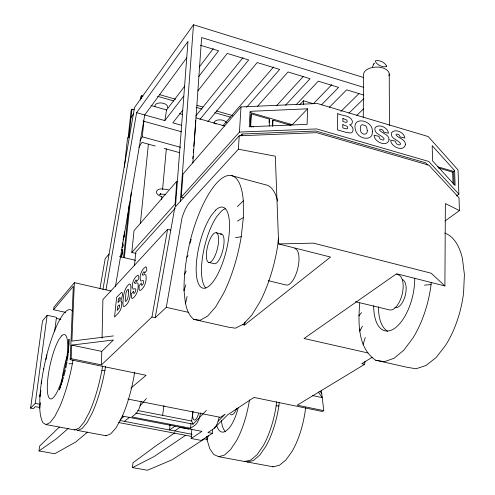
<?xml version="1.0" encoding="UTF-8"?>
<svg xmlns="http://www.w3.org/2000/svg" width="495" height="495" viewBox="0 0 495 495"><rect width="100%" height="100%" fill="white"/><g stroke="black" fill="none" stroke-linecap="round" stroke-linejoin="round"><path stroke-width="0.74" d="M367.977 352.966L304.041 338.506L396.588 273.747L444.912 285.962L445.37 203.575L459.428 210.585L445.073 220.962M363.262 117.445L363.565 74.931A12.845 7.264 -1.4 0 1 377.53 67.085A12.845 7.264 -1.4 0 1 388.909 75.778M102.558 365.947L101.989 369.759A58.311 14.757 -77.9 0 1 89.279 412.446L84.175 422.018L79.268 427.965L74.912 429.957L46.078 424.599L42.873 422.674C38.919 414.618 39.786 405.38 39.878 396.687C40.899 382.586 43.387 368.651 46.784 354.94A58.781 13.563 -77.7 0 1 72.635 311.268M71.162 358.671L101.45 364.902L101.753 351.394L113.417 339.997L71.738 345.102L71.162 358.671L70.179 359.686L146.118 375.284L130.915 388.117M102.05 338.128L102.91 299.555L167.582 229.309L170.794 230.107M193.743 319.38L200.166 320.265L207.64 316.082L215.659 306.912L223.635 293.281A74.498 24.608 -76.1 0 0 241.22 236.684L243.379 217.553L243.299 200.846A74.498 24.608 -76.1 0 0 221.642 178.509A74.498 24.608 -76.1 0 0 190.594 239.388C186.479 256.113 183.812 273.234 184.053 290.491C185.043 300.576 185.39 312.302 193.743 319.38L228.566 327.201L235.453 328.197L243.361 324.169L251.751 315.204L259.999 301.795A73.736 26.421 -76.2 0 0 277.652 245.867L278.425 238.274M307.605 108.807L307.104 124.356L249.245 126.77L250.13 111.344L307.605 108.807L292.298 124.715L250.074 112.47M68.613 348.27L68.984 339.31L68.613 348.27L67.339 358.584M303.373 104.488L303.497 100.782L313.088 103.634M122.005 247.253L122.933 246.058L122.593 243.107M122.135 247.283L123.063 246.089L123.057 244.109L122.426 243.02M70.179 359.686L73.316 286.271L53.59 309.752L65.674 312.394M110.967 290.992L74.361 282.67L71.905 341.074L113.479 335.919M68.842 343.388L68.267 352.873M272.337 125.928L272.584 120.625L272.999 120.18L290.973 125.39M272.714 126.244L272.999 120.18M269.02 122.667L269.132 120.396M269.249 126.015L269.583 119.19L251.373 113.912L250.971 114.37L250.278 126.534L251.738 126.949M359.741 303.027C358.151 322.455 357.532 348.065 375.711 360.236L384.429 361.666L394.039 358.281L403.871 350.132L413.189 337.664A70.531 33.611 -76.3 0 0 431.096 284.545L431.219 282.255M250.278 126.534L250.68 126.083L251.373 113.912M241.999 135.506L242.092 134.021L315.884 131.026L425.743 162.843L427.816 165.076M101.45 364.902L151.953 316.998L155.232 317.728L166.277 307.339L182.018 217.819A24.701 7.58 -75.9 0 1 189.375 202.721L238.398 149.212L239.227 135.797L316.559 132.679L428.837 165.151L458.989 197.703L459.428 210.585M183.818 197.821L181.25 197.152L239.456 132.078L241.003 106.932L317.363 103.505L428.225 136.552L458.048 169.952L458.871 194.133L456.396 195.971M191.806 429.58L191.157 438.496L201.372 440.432L212.312 433.366L212.559 429.536M192.833 162.985L201.62 37.552L363.769 87.38M180.347 201.286L193.496 24.75L363.491 77.492M181.25 197.152L182.964 174.073L241.003 106.932M141.242 401.47L139.751 406.902A14.683 4.331 -78.5 0 1 135.809 413.814L131.843 416.926L190.594 428.243L190.934 423.646M175.459 206.718L187.97 41.456L136.62 112.693L105.992 289.86M359.945 329.008L359.772 331.31L362.42 326.137M46.697 356.091L46.784 354.94L46.029 359.494M170.008 424.648L169.575 429.988L175.1 426.09M192.784 158.598L192.976 156.296M193.285 152.454L193.533 149.379M193.786 146.303L194.158 141.694M194.281 140.159L195.401 126.324A20.245 5.835 -74.7 0 0 195.364 120.551M305.52 407.465L305.18 411.296A55.087 22.386 -79.4 0 1 292.13 451.31L285.85 460.059L279.366 465.319L273.153 466.81L247.457 462.033L245.483 461.198M161.642 199.46L161.927 196.385M162.57 189.474L166.357 148.754M207.504 439.455L204.472 438.873L171.982 459.849L147.405 470.25L132.487 467.589L132.945 462.794L154.916 446.577L174.896 432.741M247.457 462.033L253.446 460.48L259.739 455.134L265.877 446.28A55.502 21.452 -79.1 0 0 278.889 405.919L279.242 402.256M276.594 401.711L276.241 405.38A55.545 21.359 -79.1 0 1 263.229 445.772L257.103 454.639L250.835 459.991L244.864 461.55L218.74 456.693L213.741 454.503L209.793 448.767L207.12 439.975L206.7 436.243M134.436 265.741L135.834 251.955L175.156 208.315M140.394 223.288L148.395 144.113M131.794 252.444L134.04 230.664L176.814 181.182L175.082 204.051L131.794 252.444L136.069 253.471M139.924 140.778L142.263 136.818L143.897 121.089M123.558 257.369L129.189 204.546M140.326 100.009L140.654 96.977L141.533 95.733L142.968 96.141M124.319 257.784L131.262 192.419M141.211 98.783L141.533 95.733M128.087 138.043L131.138 110.366L131.986 109.172L134.151 109.779M128.886 137.4L131.986 109.172M124.332 167.168L127.524 138.235L129.764 135.191M67.301 360.459L68.075 354.389M184.344 288.208L184.053 290.491L185.842 284.811M190.105 243.2L190.594 239.388L191.571 239.964M206.365 410.435L193.075 424.147L191.695 421.035L192.939 411.227M87.634 432.079L75.389 442.227L54.728 453.736L39.006 450.933L39.65 446.038L59.425 427.024M54.574 331.836L56.48 317.301L47.161 315.284L42.527 320.828L30.597 408.097L33.338 408.616L35.281 406.673L39.804 407.534M53.59 309.752L53.949 307.086L74.361 282.67M30.597 408.097L35.256 403.394L47.161 315.284M162.62 415.373L163.956 405.498M321.41 390.685L323.779 410.646L297.204 405.176L364.636 364.326L365.056 361.27M134.529 372.518L134.003 376.305A57.797 16.019 -78.1 0 1 121.232 418.566L115.929 428.008L110.756 433.843L106.091 435.755L77.765 430.489L76.082 429.549M39.705 408.134L40.497 402.67M77.765 430.489L82.151 428.503L87.083 422.563L92.206 413.003A58.261 14.875 -77.9 0 0 104.921 370.359L105.491 366.548M124.276 233.943L123.626 237.297M46.078 424.599L50.144 422.526L54.803 416.474L59.722 406.779A58.781 13.563 -77.7 0 0 72.375 363.707L72.951 360.051M242.265 324.528L244.524 325.042L245.006 322.01M40.38 393.649L39.878 396.687L40.64 392.677M40.633 392.133L40.881 390.611M136.62 112.693L164.835 120.594L166.598 109.946L184.802 86.031M115.428 286.463L144.732 114.964L186.733 57.81M99.959 288.604L105.194 258.588L109.086 254.04M102.917 289.569L134.522 107.526L193.496 24.75M151.953 316.998L167.582 229.309M155.232 317.728L174.822 207.43L239.227 135.797M65.86 367.828L67.011 361.932M219.211 417.26L217.806 422.198A14.355 5.105 -79.1 0 1 213.531 428.874L207.937 432.525L212.312 433.366M200.716 412.836L199.157 418.547A14.435 4.925 -79 0 1 194.956 425.273L190.594 428.243M185.483 303.819L187.116 296.425M207.12 439.975L208.228 435.594M41.19 383.439L41.79 381.088M63.552 377.239L59.307 389.942L62.512 380.228M63.929 375.798L65.433 370.043M120.112 256.831L120.341 256.07M123.546 238.472L124.301 235.651L124.567 231.833M121.411 256.985L122.506 251.231L121.844 249.307M121.541 257.016L122.63 251.262L122.358 249.635L121.325 249.418M363.045 344.39L365.31 337.541M122.952 240.013L123.373 239.023M372.45 67.029L374.22 63.137L374.022 63.539M184.487 274.651L186.213 270.938M373.478 64.678L373.645 64.338M43.548 369.239L43.851 368.633M138.829 147.473L141.855 142.381L155.226 146.013M131.082 117.42L133.687 113.794M199.275 67.017L213.277 48.615M164.835 120.594L183.701 96.104M198.792 76.515L218.604 50.799L200.413 45.249M182.754 110.156L172.811 122.828L181.603 125.291M197.901 90.845L227.254 53.435L248.694 59.975L199.912 119.444M195.723 115.997L243.02 57.612M207.844 121.696L257.196 62.562L279.675 69.418L246.634 107.267M358.764 315.934L361.517 312.673M222.812 125.872L273.593 66.943M140.06 405.894L146.415 398.518M257.462 106.4L288.022 71.961L310.087 78.693L285.485 105.262M240.545 135.735L242.092 134.021M186.72 257.27L188.168 255.68M276.761 105.497L303.157 76.614M269.169 119.635L269.583 119.19M296.078 104.798L318.285 81.192L338.599 87.386L321.422 104.965M299.784 104.705L303.497 100.782M313.62 103.523L331.823 84.639M329.317 107.322L346.649 89.843L363.658 95.028M218.116 421.214L225.182 414.173L220.417 417.341L127.902 399.063M214.18 428.243L227.83 414.699L253.96 397.436L322.332 411.475L323.779 410.646M340.944 111.381L359.011 93.567M348.895 113.163L363.85 98.623M237.402 206.57L243.299 200.846M356.808 115.335L363.454 108.962M68.477 428.243L56.436 438.768L39.006 450.933M160.764 193.718L159.656 194.411L160.832 194.009L160.201 194.108L165.392 194.38M120.279 419.414L123.793 416.611L122.339 416.332M244.524 325.042L330.524 257.053L278.642 243.942L275.307 156.191L238.398 149.212M124.381 421.356L129.752 417.124M452.139 172.508L452.64 172.118L438.576 168.059M437.462 166.722L453.618 171.394L454.627 170.614L432.197 145.635L432.543 160.844L455.109 185.483L454.627 170.614M174.692 430.966L179.833 427.383L188.948 429.14M185.625 435.291L154.05 456.576L132.487 467.589M191.157 438.496L201.929 431.368L122.234 416.035M372.296 357.248L361.74 363.677L364.636 364.326M237.421 221.098L243.379 217.553M218.74 456.693L224.47 455.072L230.54 449.627L236.517 440.655A55.966 20.394 -78.9 0 0 249.486 399.911M235.521 237.68L241.22 236.684M424.45 285.17L431.096 284.545M239.456 132.078L316.664 128.917L428.757 161.463L458.871 194.133M278.642 243.942L313.496 243.132L431.139 273.203L444.912 285.962M68.885 363.788L72.375 363.707M102.02 370.396L104.921 370.359M275.993 405.826L278.889 405.919M168.325 189.554C164.779 189.622 158.487 187.147 156.432 191.423C156.074 194.38 159.452 195.89 161.747 196.651M119.864 420.49L192.11 434.288M118.608 422.532L191.658 436.435M35.256 403.394L39.724 404.248M135.686 413.016L193.075 424.147M137.604 410.497L191.695 421.035M71.738 345.102L101.753 351.394M312.438 395.548L322.233 397.603L318.359 392.089M56.436 318.39L60.947 319.368M375.711 360.236L406.964 367.253L416.041 368.769L425.991 365.514L436.107 357.532L445.636 345.262A69.851 35.04 -76.3 0 0 463.58 292.737L464.403 274.552L462.398 258.427A69.851 35.04 -76.3 0 0 444.677 233.052M166.277 307.339L188.849 312.444M119.71 256.565L135.457 260.308M268.234 280.684L286.221 285.015A18.686 7.338 -76.2 0 0 297.841 268.154A18.686 7.338 -76.2 0 0 294.779 248.657M355.441 301.696L389.571 309.926A18.105 8.613 -76.3 0 0 402.497 292.774A18.105 8.613 -76.3 0 0 396.6 274.632M208.581 262.35L214.007 263.662A15.271 5.105 -76.1 0 0 223.177 248.768A15.271 5.105 -76.1 0 0 220.312 234.209M216.278 232.761A15.296 5.043 -76.1 0 1 214.743 256.373A15.296 5.043 -76.1 0 1 206.434 253.595A15.296 5.043 -76.1 0 1 216.278 232.761L221.698 234.129M231.171 175.533L265.716 184.833A73.736 26.421 -76.2 0 1 277.639 201.112M164.136 148.438L179.735 152.677M142.263 136.818L180.669 147.324M142.956 121.028L181.603 131.781M195.952 117.847L224.662 125.984M151.012 105.534L166.598 109.946M179.666 113.652L182.587 114.475M213.933 123.354L216.154 123.985M250.68 126.083L253.613 126.924M159.365 94.564L175.632 99.235M197.078 105.392L202.993 107.087M216.303 110.911L232.57 115.576M157.466 96.265L173.813 100.949M196.107 107.335L202.053 109.036M214.681 112.656L230.286 117.123M272.46 466.525L273.153 466.81M244.214 461.272L244.864 461.55M105.614 435.501L106.091 435.755M74.473 429.71L74.912 429.957M320.055 391.267L321.775 393.729M155.04 106.561L154.898 106.066A6.386 3.446 5.9 0 1 156.637 103.715L157.93 103.238A6.386 3.446 5.9 0 1 166.704 105.039L167.366 105.918A6.386 3.446 5.9 0 1 167.434 107.718M453.618 171.394L454.045 184.765M452.64 172.118L452.987 183.119M389.231 73.885L389.454 125.489M198.514 413.647A8.662 2.951 -79 0 1 194.158 420.007A8.662 2.951 -79 0 1 192.939 411.648M387.659 331.155A39.427 18.921 -76.3 0 1 378.465 306.851M414.73 278.11A39.489 18.798 -76.3 0 1 394.373 328.507A39.489 18.798 -76.3 0 1 373.7 305.706M402.212 279.508A14.46 6.936 -76.3 0 1 405.195 295.707A14.46 6.936 -76.3 0 1 394.831 307.451M214.094 122.84A6.268 3.335 4 0 1 217.317 120.13L218.84 119.883A6.268 3.335 4 0 1 226.432 122.723M225.584 431.764A31.024 11.441 -79 0 1 221.401 420.769M236.715 408.412A12.721 4.69 -79 0 1 230.348 414.47M205.784 287.935A41.636 13.916 -76.1 0 1 202.665 256.212A41.636 13.916 -76.1 0 1 216.791 216.556L221.092 211.439A41.636 13.916 -76.1 0 1 225.237 208.791M238.151 407.899A31.346 11.416 -78.9 0 1 228.665 428.645L225.312 431.423A31.346 11.416 -78.9 0 1 216.575 425.217M61.925 380.723A32.788 7.926 -77.8 0 1 67.054 356.462M142.436 274.496L142.783 275.282L144.559 274.558L145.901 274.917C146.91 280.362 145.06 287.236 140.339 290.497L139.782 290.491L139.175 289.34L139.052 285.813L141.391 283.047L141.378 284.235A3.459 0.978 -76.8 0 0 141.842 285.46L143.303 283.66L143.742 281.172L143.216 280.554L140.759 280.999C138.891 276.309 141.465 269.261 145.858 266.749L146.693 268.148L146.743 270.598L144.392 273.382L144.2 271.767L143.451 271.99L142.436 274.496M131.008 287.05C130.463 293.634 130.463 303.218 123.973 306.714L123.379 306.065A10.216 2.784 -77 0 1 122.921 303.608C123.305 296.851 123.651 288.189 129.566 283.882L130.581 284.606L131.008 287.05M134.628 282.707L134.949 283.493L136.669 282.812L137.963 283.196C138.891 288.536 137.152 295.292 132.524 298.497L131.986 298.479L131.404 297.328L131.305 293.832L133.576 291.147L133.557 292.322A3.409 0.947 -76.9 0 0 133.996 293.547L135.413 291.79L135.847 289.34L135.345 288.715L132.976 289.105C131.218 284.483 133.644 277.577 137.963 275.109L138.761 276.513L138.798 278.939L136.515 281.643L136.342 280.04L135.618 280.244L134.628 282.707M342.818 124.629L342.769 127.914L346.562 128.91L347.731 128.366L347.354 126.398L342.818 124.629M342.917 118.497L342.868 121.553L346.154 122.42L347.174 121.925L346.846 120.056L342.917 118.497M337.751 113.689L337.448 129.876L346.444 132.499L350.745 133A5.074 3.812 46.1 0 0 352.886 130.952C353.609 128.372 351.926 125.817 349.6 124.765C351.957 124.95 352.935 122.234 352.063 120.378C349.563 115.106 342.218 115.917 337.751 113.689M119.635 305.409L119.208 307.909L117.21 310.476L117.643 306.442L119.246 304.895L119.635 305.409M128.663 291.103C128.285 294.525 128.545 298.689 126.008 301.344L125.73 301.406A3.985 1.089 -77 0 1 125.241 300.323L125.996 293.089A4.04 1.101 -77 0 1 126.85 290.627L128.118 289.284A4.028 1.101 -77 0 1 128.626 290.299L128.663 291.103M120.167 298.052L119.784 300.409L118.045 302.668L118.447 298.912L119.84 297.557L120.167 298.052M372.314 131.849C373.137 140.722 361.152 139.324 357.551 134.009A8.761 6.546 46.6 0 1 355.75 130.835C350.417 115.23 373.663 119.846 372.314 131.849M367.216 130.284C368.002 133.396 364.691 135.543 362.284 133.378A3.415 2.549 46.6 0 1 360.781 131.509L360.28 128.459L360.836 125.711A3.459 2.586 46.5 0 1 362.346 124.74L365.186 125.575A3.453 2.574 46.5 0 1 366.702 127.407L367.216 130.284M121.869 302.866L121.553 306.077A5.822 1.565 -77.1 0 1 120.291 310.315L118.342 313.137L114.537 317.035L116.665 297.26L121.665 292.279L122.395 293.114L122.42 295.552L120.78 301.152L121.591 301.362L121.869 302.866M405.461 144.515C403.889 152.485 390.524 146.854 390.716 140.097L395.505 141.211L395.746 142.294A2.846 2.104 47.9 0 0 397.101 144.156L399.329 144.93L400.034 144.763L400.604 143.779C398.568 139.639 390.072 138.996 391.471 132.827C394.967 128.069 404.44 132.45 404.861 138.068L400.158 136.948L399.354 135.147L397.683 134.164L396.371 134.139L395.938 134.894C398.438 138.489 405.442 138.947 405.461 144.515M389.058 139.701C387.412 147.683 373.96 142.059 374.164 135.24L379.003 136.366L379.244 137.449A2.859 2.122 47.3 0 0 380.599 139.324L382.852 140.104L383.563 139.936L384.145 138.953C382.115 134.788 373.533 134.151 374.981 127.951C378.533 123.199 388.08 127.555 388.495 133.229L383.743 132.097L382.944 130.29L381.261 129.306L379.937 129.275L379.486 130.036C381.992 133.644 389.064 134.096 389.058 139.701M386.644 66.101L386.416 66.602C382.387 67.574 376.992 65.006 375.216 61.262L375.457 60.774C379.492 59.827 384.844 62.376 386.644 66.101M61.64 335.857L59.128 339.199A32.918 7.592 -77.7 0 0 47.675 393.531A32.918 7.592 -77.7 0 0 64.158 371.609A32.918 7.592 -77.7 0 0 61.64 335.857M215.752 210.066L211.483 215.195A41.698 13.755 -76.1 0 0 198.39 283.542A41.698 13.755 -76.1 0 0 226.506 249.771A41.698 13.755 -76.1 0 0 215.752 210.066"/></g></svg>
